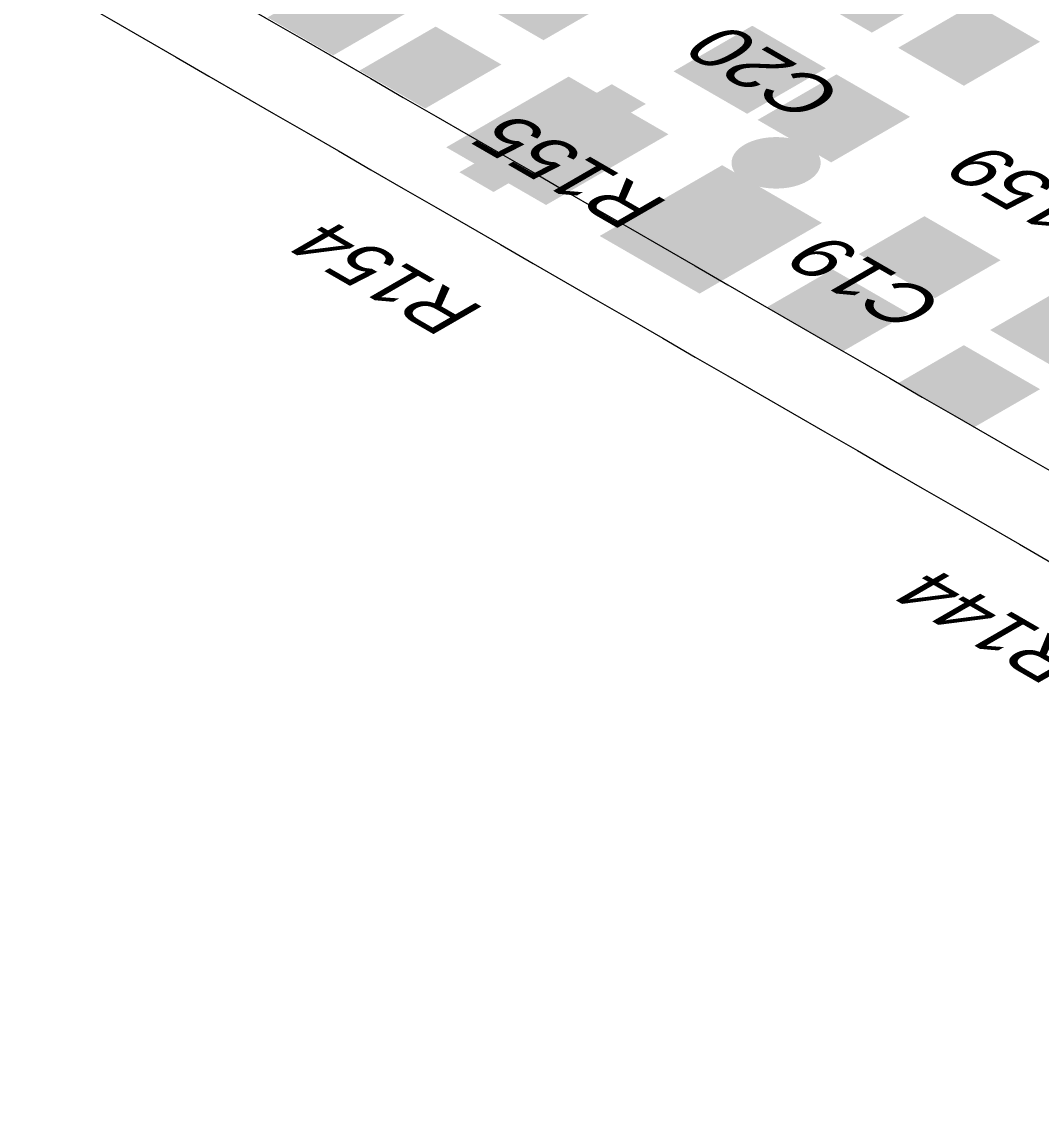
# Model space of a CAD drawing. Header units: millimetres. Extents: x -6 to 177, y -65 to 42.
# Drawn here: x 38.25 to 51.97, y -41.43 to -26.89 of the extents above; entities that cross this region are included whole.
import ezdxf

# ---------------------------------------------------------------- set-up
doc = ezdxf.new("R2010")
doc.units = ezdxf.units.MM
for name, color, linetype, true_color in [('Bottom Layer- Bottom', 7, 'Continuous', 0xffffff), ('Bottom Solder- Bot Mask', 7, 'Continuous', 0xffffff), ('Mechanical 13', 7, 'Continuous', 0xffffff), ('Top Layer- Top', 7, 'Continuous', 0xffffff), ('Top Overlay- Top Silk', 7, 'Continuous', 0xffffff), ('Top Paste- Top Paste', 7, 'Continuous', 0xffffff), ('Top Solder- Top Mask', 7, 'Continuous', 0xffffff), ('Via Holes', 7, 'Continuous', 0xffffff)]:
    doc.layers.add(name, color=color, linetype=linetype, true_color=true_color)
doc.styles.add('Arial', font='')
doc.styles.get('Arial').set_extended_font_data('Arial')

# ---------------------------------------------------------------- blocks, each defined once
blk = doc.blocks.new('RES_0805_2012_42')
at = {"layer": 'Top Layer- Top', "linetype": 'Continuous', "lineweight": 18}
for points in [[(48.879, -26.526), (49.833, -25.975), (50.647, -26.444), (49.692, -26.995)], [(50.116, -27.24), (51.071, -26.689), (51.884, -27.159), (50.929, -27.71)]]:
    blk.add_hatch(color=7, dxfattribs=at).paths.add_polyline_path(points, flags=0)
at = {"layer": 'Top Paste- Top Paste', "linetype": 'Continuous', "lineweight": 18}
for points in [[(48.879, -26.526), (49.833, -25.975), (50.647, -26.444), (49.692, -26.995)], [(50.116, -27.24), (51.071, -26.689), (51.884, -27.159), (50.929, -27.71)]]:
    blk.add_hatch(color=7, dxfattribs=at).paths.add_polyline_path(points, flags=0)
at = {"layer": 'Top Solder- Top Mask', "linetype": 'Continuous', "lineweight": 18}
for points in [[(48.808, -26.526), (49.833, -25.934), (50.717, -26.444), (49.692, -27.036)], [(50.045, -27.24), (51.071, -26.648), (51.955, -27.159), (50.929, -27.751)]]:
    blk.add_hatch(color=7, dxfattribs=at).paths.add_polyline_path(points, flags=0)
blk = doc.blocks.new('CAP_0805_2012_39')
at = {"layer": 'Top Layer- Top', "linetype": 'Continuous', "lineweight": 18}
for points in [[(49.002, -27.516), (48.013, -28.087), (47.093, -27.557), (48.083, -26.985)], [(50.134, -28.169), (49.144, -28.741), (48.225, -28.21), (49.215, -27.638)]]:
    blk.add_hatch(color=7, dxfattribs=at).paths.add_polyline_path(points, flags=0)
at = {"layer": 'Top Paste- Top Paste', "linetype": 'Continuous', "lineweight": 18}
for points in [[(49.002, -27.516), (48.013, -28.087), (47.093, -27.557), (48.083, -26.985)], [(50.134, -28.169), (49.144, -28.741), (48.225, -28.21), (49.215, -27.638)]]:
    blk.add_hatch(color=7, dxfattribs=at).paths.add_polyline_path(points, flags=0)
at = {"layer": 'Top Solder- Top Mask', "linetype": 'Continuous', "lineweight": 18}
for points in [[(49.073, -27.516), (48.013, -28.128), (47.023, -27.557), (48.083, -26.944)], [(50.205, -28.169), (49.144, -28.782), (48.154, -28.21), (49.215, -27.598)]]:
    blk.add_hatch(color=7, dxfattribs=at).paths.add_polyline_path(points, flags=0)
blk = doc.blocks.new('RES_0805_2012_37')
at = {"layer": 'Top Layer- Top', "linetype": 'Continuous', "lineweight": 18}
for points in [[(43.222, -25.914), (44.176, -25.362), (44.99, -25.832), (44.035, -26.383)], [(44.459, -26.628), (45.414, -26.077), (46.227, -26.546), (45.273, -27.097)]]:
    blk.add_hatch(color=7, dxfattribs=at).paths.add_polyline_path(points, flags=0)
at = {"layer": 'Top Paste- Top Paste', "linetype": 'Continuous', "lineweight": 18}
for points in [[(43.222, -25.914), (44.176, -25.362), (44.99, -25.832), (44.035, -26.383)], [(44.459, -26.628), (45.414, -26.077), (46.227, -26.546), (45.273, -27.097)]]:
    blk.add_hatch(color=7, dxfattribs=at).paths.add_polyline_path(points, flags=0)
at = {"layer": 'Top Solder- Top Mask', "linetype": 'Continuous', "lineweight": 18}
for points in [[(43.151, -25.914), (44.176, -25.322), (45.06, -25.832), (44.035, -26.424)], [(44.389, -26.628), (45.414, -26.036), (46.298, -26.546), (45.273, -27.138)]]:
    blk.add_hatch(color=7, dxfattribs=at).paths.add_polyline_path(points, flags=0)
blk = doc.blocks.new('RES_0805_2012_29')
at = {"layer": 'Top Layer- Top', "linetype": 'Continuous', "lineweight": 18}
for points in [[(52.308, -31.588), (51.354, -31.037), (52.167, -30.568), (53.121, -31.119)], [(51.071, -32.303), (50.116, -31.752), (50.929, -31.282), (51.884, -31.833)]]:
    blk.add_hatch(color=7, dxfattribs=at).paths.add_polyline_path(points, flags=0)
at = {"layer": 'Top Paste- Top Paste', "linetype": 'Continuous', "lineweight": 18}
for points in [[(52.308, -31.588), (51.354, -31.037), (52.167, -30.568), (53.121, -31.119)], [(51.071, -32.303), (50.116, -31.752), (50.929, -31.282), (51.884, -31.833)]]:
    blk.add_hatch(color=7, dxfattribs=at).paths.add_polyline_path(points, flags=0)
at = {"layer": 'Top Solder- Top Mask', "linetype": 'Continuous', "lineweight": 18}
for points in [[(52.308, -31.629), (51.283, -31.037), (52.167, -30.527), (53.192, -31.119)], [(51.071, -32.343), (50.045, -31.752), (50.929, -31.241), (51.955, -31.833)]]:
    blk.add_hatch(color=7, dxfattribs=at).paths.add_polyline_path(points, flags=0)
blk = doc.blocks.new('RES_0805_2012_28')
at = {"layer": 'Top Layer- Top', "linetype": 'Continuous', "lineweight": 18}
for points in [[(50.399, -29.547), (51.354, -30.098), (50.54, -30.568), (49.586, -30.016)], [(49.162, -30.261), (50.116, -30.813), (49.303, -31.282), (48.348, -30.731)]]:
    blk.add_hatch(color=7, dxfattribs=at).paths.add_polyline_path(points, flags=0)
at = {"layer": 'Top Paste- Top Paste', "linetype": 'Continuous', "lineweight": 18}
for points in [[(50.399, -29.547), (51.354, -30.098), (50.54, -30.568), (49.586, -30.016)], [(49.162, -30.261), (50.116, -30.813), (49.303, -31.282), (48.348, -30.731)]]:
    blk.add_hatch(color=7, dxfattribs=at).paths.add_polyline_path(points, flags=0)
at = {"layer": 'Top Solder- Top Mask', "linetype": 'Continuous', "lineweight": 18}
for points in [[(50.399, -29.506), (51.424, -30.098), (50.54, -30.608), (49.515, -30.016)], [(49.162, -30.221), (50.187, -30.813), (49.303, -31.323), (48.278, -30.731)]]:
    blk.add_hatch(color=7, dxfattribs=at).paths.add_polyline_path(points, flags=0)
blk = doc.blocks.new('CAP_POL_1411_3528_27')
at = {"layer": 'Mechanical 13', "linetype": 'Continuous', "lineweight": 18}
blk.add_hatch(color=56, dxfattribs=at).paths.add_polyline_path([(44.141, -28.914), (44.601, -29.18), (46.651, -27.996), (46.192, -27.73)], flags=0)
at = {"layer": 'Top Layer- Top', "linetype": 'Continuous', "lineweight": 18}
for points in [[(44.035, -28.579), (45.612, -27.669), (46.885, -28.404), (45.308, -29.314)], [(46.1, -29.772), (47.677, -28.861), (48.949, -29.596), (47.373, -30.506)]]:
    blk.add_hatch(color=7, dxfattribs=at).paths.add_polyline_path(points, flags=0)
at = {"layer": 'Top Paste- Top Paste', "linetype": 'Continuous', "lineweight": 18}
for points in [[(44.035, -28.579), (45.612, -27.669), (46.885, -28.404), (45.308, -29.314)], [(46.1, -29.772), (47.677, -28.861), (48.949, -29.596), (47.373, -30.506)]]:
    blk.add_hatch(color=7, dxfattribs=at).paths.add_polyline_path(points, flags=0)
at = {"layer": 'Top Solder- Top Mask', "linetype": 'Continuous', "lineweight": 18}
for points in [[(43.964, -28.579), (45.612, -27.628), (46.955, -28.404), (45.308, -29.355)], [(46.029, -29.772), (47.677, -28.82), (49.02, -29.596), (47.373, -30.547)]]:
    blk.add_hatch(color=7, dxfattribs=at).paths.add_polyline_path(points, flags=0)
blk = doc.blocks.new('RES_0805_2012_23')
at = {"layer": 'Top Layer- Top', "linetype": 'Continuous', "lineweight": 18}
for points in [[(43.399, -26.75), (42.444, -27.302), (41.631, -26.832), (42.586, -26.281)], [(44.636, -27.465), (43.682, -28.016), (42.868, -27.547), (43.823, -26.995)]]:
    blk.add_hatch(color=7, dxfattribs=at).paths.add_polyline_path(points, flags=0)
at = {"layer": 'Top Paste- Top Paste', "linetype": 'Continuous', "lineweight": 18}
for points in [[(43.399, -26.75), (42.444, -27.302), (41.631, -26.832), (42.586, -26.281)], [(44.636, -27.465), (43.682, -28.016), (42.868, -27.547), (43.823, -26.995)]]:
    blk.add_hatch(color=7, dxfattribs=at).paths.add_polyline_path(points, flags=0)
at = {"layer": 'Top Solder- Top Mask', "linetype": 'Continuous', "lineweight": 18}
for points in [[(43.469, -26.75), (42.444, -27.342), (41.56, -26.832), (42.586, -26.24)], [(44.707, -27.465), (43.682, -28.057), (42.798, -27.547), (43.823, -26.955)]]:
    blk.add_hatch(color=7, dxfattribs=at).paths.add_polyline_path(points, flags=0)

msp = doc.modelspace()

# ---------------------------------------------------------------- hatches: boundary and pattern name
at = {"layer": 'Bottom Layer- Bottom', "linetype": 'Continuous', "lineweight": 18}
h = msp.add_hatch(color=7, dxfattribs=at)
edge = h.paths.add_edge_path(flags=0)
edge.add_ellipse((48.403, -28.788), major_axis=(-0.55, 0), ratio=0.57735, start_angle=0, end_angle=360)
at = {"layer": 'Bottom Solder- Bot Mask', "linetype": 'Continuous', "lineweight": 18}
h = msp.add_hatch(color=7, dxfattribs=at)
edge = h.paths.add_edge_path(flags=0)
edge.add_ellipse((48.403, -28.788), major_axis=(-0.6, 0), ratio=0.57735, start_angle=0, end_angle=360)
at = {"layer": 'Top Layer- Top', "linetype": 'Continuous', "lineweight": 18}
h = msp.add_hatch(color=7, dxfattribs=at)
edge = h.paths.add_edge_path(flags=0)
edge.add_ellipse((48.403, -28.788), major_axis=(-0.55, 0), ratio=0.57735, start_angle=0, end_angle=360)
at = {"layer": 'Top Solder- Top Mask', "linetype": 'Continuous', "lineweight": 18}
h = msp.add_hatch(color=7, dxfattribs=at)
edge = h.paths.add_edge_path(flags=0)
edge.add_ellipse((48.403, -28.788), major_axis=(-0.6, 0), ratio=0.57735, start_angle=0, end_angle=360)
at = {"layer": 'Via Holes', "linetype": 'Continuous', "lineweight": 18}
h = msp.add_hatch(color=7, dxfattribs=at)
edge = h.paths.add_edge_path(flags=0)
edge.add_ellipse((48.403, -28.788), major_axis=(-0.3, 0), ratio=0.57735, start_angle=0, end_angle=360)

# ---------------------------------------------------------------- linework, layer by layer
at = {"color": 252, "linetype": 'Continuous', "lineweight": 13}
for points in [[(-6.364, 0.816), (2.946, -4.559), (21.567, -15.309), (49.497, -31.435), (77.428, -47.561), (96.049, -58.311), (105.359, -63.687)], [(-6.364, -0.408), (2.946, -5.784), (21.567, -16.534), (49.497, -32.66), (77.428, -48.786), (96.049, -59.536), (105.359, -64.911)]]:
    msp.add_open_spline(points, degree=3, dxfattribs=at)
at = {"color": 163, "linetype": 'Continuous', "lineweight": 18}
msp.add_open_spline([(-6.364, -0.408), (2.946, -5.784), (21.567, -16.534), (49.497, -32.66), (77.428, -48.786), (96.049, -59.536), (105.359, -64.911)], degree=3, dxfattribs=at)

# ---------------------------------------------------------------- block references
for name in ['RES_0805_2012_37', 'RES_0805_2012_42', 'RES_0805_2012_23', 'CAP_0805_2012_39', 'CAP_POL_1411_3528_27', 'RES_0805_2012_28', 'RES_0805_2012_29']:
    msp.add_blockref(name, (0, 0), dxfattribs=at)

# ---------------------------------------------------------------- texts
at = {"layer": 'Top Overlay- Top Silk', "color": 2, "linetype": 'Continuous', "lineweight": 13, "extrusion": (0, 0.816497, 0.57735), "char_height": 0.912, "attachment_point": 7, "text_direction": (-0.707107, 0.408248, -0.57735), "line_spacing_factor": 1.047437, "style": 'Arial'}
for s, insert in [('\\fArial|b0|i0;\\W0.9839;C20', (49.377, -27.845, -0.152)), ('\\fArial|b0|i0;\\W0.9785;R155', (46.994, -29.327, -0.152)), ('\\fArial|b0|i0;\\W0.9769;R159', (53.357, -29.735, -0.152)), ('\\fArial|b0|i0;\\W0.9751;R154', (44.519, -30.756, -0.152)), ('\\fArial|b0|i0;\\W0.9863;C19', (50.737, -30.672, -0.152)), ('\\fArial|b0|i0;\\W0.9751;R144', (52.65, -35.451, -0.152))]:
    msp.add_mtext(s, dxfattribs=dict(at, insert=insert))

doc.saveas('drawing.dxf')
